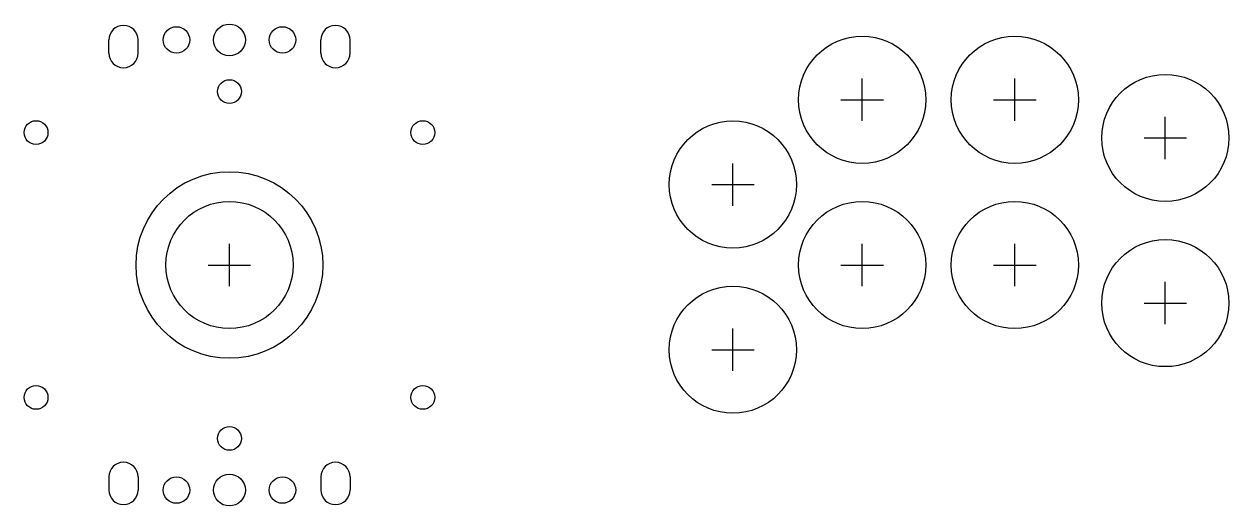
# Model space of a CAD drawing. Header units: millimetres. Extents: x -39 to 189, y -46 to 46.
import ezdxf

# ---------------------------------------------------------------- set-up
doc = ezdxf.new("R2010")
doc.units = ezdxf.units.MM
for name, color, linetype in [('BUTTONS', 1, 'Continuous'), ('GL_PLATE_HOLES', 2, 'Continuous'), ('JOYSTICK_BORE_24', 5, 'Continuous'), ('JOYSTICK_BORE_35.25', 3, 'Continuous'), ('REFERENCE', 8, 'Continuous')]:
    doc.layers.add(name, color=color, linetype=linetype)

msp = doc.modelspace()

# ---------------------------------------------------------------- linework, layer by layer
at = {"layer": 'BUTTONS'}
for centre in [(119.4, 31.2), (148.2, 31.2), (176.6, 24), (95, 15.2), (119.4, 0), (148.2, 0), (176.6, -7.2), (95, -16)]:
    msp.add_circle(centre, 12, dxfattribs=at)
at = {"layer": 'GL_PLATE_HOLES'}
for p, q in [((-22.75, 40), (-22.75, 42.5)), ((-17.25, 40), (-17.25, 42.5)), ((17.25, 40), (17.25, 42.5)), ((22.75, 40), (22.75, 42.5)), ((-22.75, -40), (-22.75, -42.5)), ((-17.25, -40), (-17.25, -42.5)), ((17.25, -40), (17.25, -42.5)), ((22.75, -40), (22.75, -42.5))]:
    msp.add_line(p, q, dxfattribs=at)
for centre, radius in [((0, 42.5), 3), ((-10, 42.5), 2.5), ((10, 42.5), 2.5), ((0, 32.75), 2.25), ((-36.5, 25), 2.25), ((36.5, 25), 2.25), ((-36.5, -25), 2.25), ((36.5, -25), 2.25), ((0, -32.75), 2.25), ((-10, -42.5), 2.5), ((0, -42.5), 3), ((10, -42.5), 2.5)]:
    msp.add_circle(centre, radius, dxfattribs=at)
for centre, start, end in [((-20, 42.5), 0, 180), ((20, 42.5), 0, 180), ((-20, 40), 180, 360), ((20, 40), 180, 360), ((-20, -40), 0, 180), ((20, -40), 0, 180), ((-20, -42.5), -180, 0), ((20, -42.5), -180, 0)]:
    msp.add_arc(centre, 2.75, start, end, dxfattribs=at)
at = {"layer": 'JOYSTICK_BORE_24'}
msp.add_circle((0, 0), 12, dxfattribs=at)
at = {"layer": 'JOYSTICK_BORE_35.25'}
msp.add_circle((0, 0), 17.62, dxfattribs=at)
at = {"layer": 'REFERENCE'}
for p, q in [((119.4, 27.2), (119.4, 35.2)), ((148.2, 27.2), (148.2, 35.2)), ((115.4, 31.2), (123.4, 31.2)), ((144.2, 31.2), (152.2, 31.2)), ((176.6, 20), (176.6, 28)), ((172.6, 24), (180.6, 24)), ((95, 11.2), (95, 19.2)), ((91, 15.2), (99, 15.2)), ((0, -4), (0, 4)), ((119.4, -4), (119.4, 4)), ((148.2, -4), (148.2, 4)), ((-4, 0), (4, 0)), ((115.4, 0), (123.4, 0)), ((144.2, 0), (152.2, 0)), ((176.6, -11.2), (176.6, -3.2)), ((172.6, -7.2), (180.6, -7.2)), ((95, -20), (95, -12)), ((91, -16), (99, -16))]:
    msp.add_line(p, q, dxfattribs=at)

doc.saveas('drawing.dxf')
